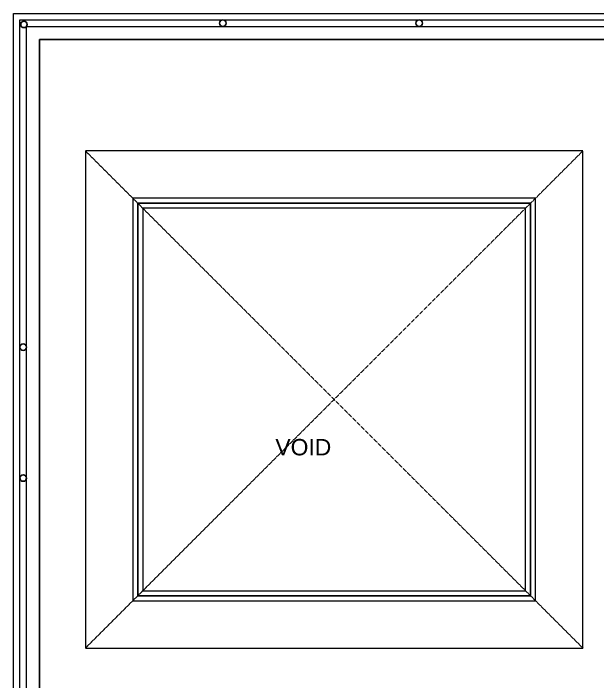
# Model space of a CAD drawing. Header units: millimetres. Extents: x -17012 to 17775, y -5570 to 5430.
# Drawn here: x 9531 to 11316, y -3390 to -1348 of the extents above; entities that cross this region are included whole.
import ezdxf

# ---------------------------------------------------------------- set-up
doc = ezdxf.new("R2010")
doc.units = ezdxf.units.MM
doc.linetypes.add('HIDDEN', pattern=[0.375, 0.25, -0.125])
doc.layers.add('as', color=1, linetype='Continuous', plot=False)
for name, color, linetype, lineweight in [('atap', 7, 'Continuous', 20), ('dinding', 5, 'Continuous', 15), ('not', 7, 'Continuous', 20), ('SANITAIR', 4, 'Continuous', 5)]:
    doc.layers.add(name, color=color, linetype=linetype, lineweight=lineweight)
doc.styles.get("Standard").update_dxf_attribs({"font": 'arial.ttf'})

msp = doc.modelspace()

# ---------------------------------------------------------------- linework, layer by layer
msp.add_lwpolyline([(9610.9, -1428.2), (11410.9, -1428.2), (11410.9, -3628.2), (9610.9, -3628.2)], close=True)
for centre in [(10170.9, -1378.2), (10770.9, -1378.2), (9563.2, -1381.8), (9560.9, -2368.2), (9560.9, -2768.2)]:
    msp.add_circle(centre, 10)
at = {"layer": 'as'}
msp.add_lwpolyline([(9910.9, -1928.2), (9910.9, -3128.2), (11110.9, -3128.2), (11110.9, -1928.2)], close=True, dxfattribs=at)
at = {"layer": 'atap', "linetype": 'HIDDEN', "ltscale": 2}
for points in [[(9750.9, -3288.2), (11270.9, -1768.2)], [(9750.9, -1768.2), (11270.9, -3288.2)]]:
    msp.add_lwpolyline(points, dxfattribs=at)
msp.add_lwpolyline([(9750.9, -1768.2), (9750.9, -3288.2), (11270.9, -3288.2), (11270.9, -1768.2)], close=True, dxfattribs=at)
at = {"layer": 'dinding'}
for p, q in [((9530.9, -3708.2), (9530.9, -1348.2)), ((9530.9, -1348.2), (11415.9, -1348.2)), ((9550.9, -3688.2), (9550.9, -1368.2)), ((9550.9, -1368.2), (11395.9, -1368.2))]:
    msp.add_line(p, q, dxfattribs=at)
for points in [[(9895.9, -1913.2), (9895.9, -3143.2), (11125.9, -3143.2), (11125.9, -1913.2)], [(9925.9, -1943.2), (9925.9, -3113.2), (11095.9, -3113.2), (11095.9, -1943.2)]]:
    msp.add_lwpolyline(points, close=True, dxfattribs=at)
at = {"layer": 'SANITAIR'}
msp.add_lwpolyline([(11410.9, -3668.2), (9570.9, -3668.2), (9570.9, -1388.2), (11410.9, -1388.2)], dxfattribs=at)

# ---------------------------------------------------------------- texts
at = {"layer": 'not', "insert": (10414.3, -2648.9), "char_height": 50, "attachment_point": 1}
msp.add_mtext_dynamic_manual_height_columns('\\pi-82.908;VOID', width=0.931, gutter_width=12.5, heights=[0], dxfattribs=at)

doc.saveas('drawing.dxf')
